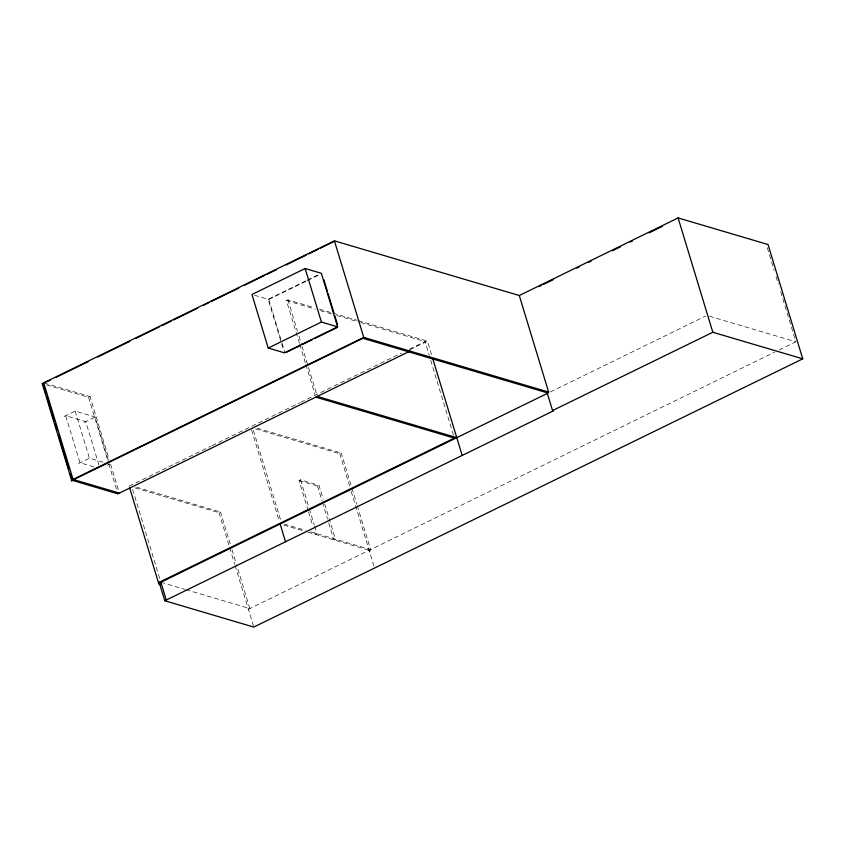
<?xml version="1.0" encoding="UTF-8"?>
<svg xmlns="http://www.w3.org/2000/svg" width="845" height="845" viewBox="0 0 845 845"><rect width="100%" height="100%" fill="white"/><g stroke="black" fill="none" stroke-linecap="round" stroke-linejoin="round"><path stroke-width="0.63" stroke-dasharray="4.22 3.17" d="M369.624 551.943L370.617 549.577L357.277 505.69M305.964 280.804L268.14 299.288L283.656 350.326M307.147 280.223L318.966 274.445M254.451 295.232L268.773 299.468L306.598 280.994M307.781 280.413L319.6 274.636M46.591 384.887L88.567 397.298L90.045 396.58L109.089 459.268M299.426 343.228L286.466 300.598L287.955 299.869L314.34 307.675M64.209 416.437L75.142 411.092L95.189 417.029L108.361 460.377M84.257 422.373L95.189 417.029M78.5 463.504L89.443 458.159L103.227 462.236M107.125 465.246L109.491 464.095M129.127 486.16L210.796 446.255M211.979 445.674L299.563 402.875M300.757 402.304L401.354 353.136M409.645 349.091L425.035 341.57L429.218 355.365M409.688 349.798L427.443 341.126L432.006 356.167M135.063 487.914L219.045 512.746L220.534 512.028L230.442 544.624M255.813 428.911L339.796 453.754L341.274 453.026L351.562 486.878M308.15 510.612L299.024 480.562L300.503 479.833L318.998 485.305L323.181 499.078M299.024 480.562L317.519 486.023L318.998 485.305M550.444 391.9L705.681 316.051M248.388 609.298L774.548 352.207M779.28 349.893L795.863 341.792L780.252 290.384M709.377 316.21L795.863 341.792M319.368 309.164L331.937 312.882M333.194 313.252L357.065 320.308M358.322 320.688L427.443 341.126M286.466 300.598L315.438 309.164M320.477 310.654L331.821 314.013M336.859 315.502L359.526 322.198M360.794 322.579L425.035 341.57M257.292 428.193L341.274 453.026M44.373 383.07L90.045 396.58M93.774 466.852L79.99 462.775L65.688 415.719L85.746 421.644L98.907 464.993M284.131 524.006L305.531 530.333M310.569 531.822L370.617 549.577M283.909 525.094L302.795 530.681M307.833 532.17L369.128 550.296M136.552 487.185L220.534 512.028M160.867 582.258L184.685 589.292M185.942 589.673L249.866 608.569L236.537 564.692M767.292 247.754L774.147 270.315M776.059 276.59L778.34 284.11M430.749 360.382L453.607 435.619M351.942 488.135L356.896 504.433M339.796 453.754L349.703 486.35M351.224 491.367L374.536 568.072M287.955 299.869L297.472 331.219M299.003 336.236L301.665 345.013M302.045 346.27L308.14 366.329M308.52 367.586L317.287 396.421M299.806 344.485L305.52 363.287M305.901 364.544L315.037 394.636M268.773 299.468L281.638 341.803M282.019 343.049L285.04 353.009M324.712 504.085L335.359 539.152L333.881 539.87L327.786 519.833M317.519 486.023L322.082 501.053M322.463 502.31L327.406 518.587M300.503 479.833L308.879 507.38M309.259 508.637L314.203 524.914M314.583 526.171L316.864 533.681L315.386 534.41L314.245 530.649M308.541 511.869L312.724 525.643M253.426 430.475L280.857 520.752M251.556 429.936L279.368 521.471M231.963 549.641L236.156 563.435M219.045 512.746L229.333 546.609M229.713 547.856L234.667 564.154M235.047 565.411L253.426 625.891M132.676 489.466L160.106 579.744M110.61 464.285L118.617 490.618M88.567 397.298L108.371 462.5M108.751 463.757L116.747 490.089M75.142 411.092L89.443 458.159"/><path stroke-width="1.27" d="M410.068 351.087L117.899 493.85L71.582 480.15L42.25 383.598L334.419 240.846L519.295 295.518L678.091 217.925L768.02 244.522L802.75 358.84L253.785 627.074L164.786 600.753L159.885 584.624L158.955 584.349L129.507 487.407M50.299 380.176L43.729 382.88L73.071 479.432L119.377 493.121M56.224 377.271L88.218 361.639M97.703 357.002L129.707 341.369M135.633 338.475L159.335 326.888M161.712 325.737L171.197 321.1M173.563 319.938L197.265 308.362M203.191 305.467L209.116 302.563M211.493 301.411L238.755 288.092M244.68 285.188L264.823 275.343M267.2 274.192L276.685 269.555M286.159 264.918L306.312 255.074M308.678 253.922L318.164 249.286M320.54 248.124L333.574 241.754M305.151 268.509L251.958 294.493L268.224 348.034L284.406 352.819L337.599 326.835L321.332 273.294L305.151 268.509L321.417 322.051L337.599 326.835M268.224 348.034L321.417 322.051M286.223 352.428L300.408 345.499M302.774 344.348L312.228 339.722M314.593 338.57L337.049 327.596M71.582 480.15L363.751 337.387L548.627 392.069L519.295 295.518M71.202 481.069L72.512 480.425M363.192 338.391L364.681 337.662M538.878 286.666L541.254 285.515M543.62 284.353L553.105 279.727M576.808 268.14L579.174 266.988M588.659 262.351L591.025 261.189M612.361 250.775L620.652 246.719M630.127 242.082L632.504 240.931M649.097 232.819L662.131 226.449M158.459 582.701L454.367 438.122L315.808 397.15M548.627 392.069L547.148 392.788L552.545 410.564L553.475 410.839L164.786 600.753M159.388 582.976L548.067 393.062L362.906 338.306L72.216 480.34L70.315 474.066M159.885 584.624L161.363 583.895M552.545 410.564L712.831 332.254L802.75 358.84M317.287 396.421L456.775 437.668M42.25 383.598L42.884 383.788M159.948 581.983L160.867 582.258L166.264 600.034M678.091 217.925L712.831 332.254M432.767 358.681L462.173 455.444M334.419 240.846L363.751 337.387M323.857 279.706L327.268 290.912M328.018 293.405L334.071 313.326M334.831 315.819L337.482 324.533M280.128 523.984L285.536 541.761M43.264 385.045L45.936 393.823M46.697 396.326L54.312 421.412M55.073 423.915L56.985 430.189M58.506 435.196L68.794 469.059"/></g></svg>
